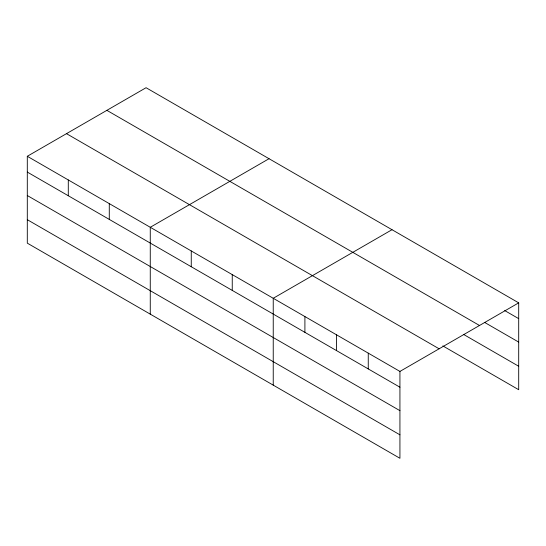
<?xml version="1.0" encoding="UTF-8"?>
<svg xmlns="http://www.w3.org/2000/svg" width="546" height="546" viewBox="0 0 546 546"><rect width="100%" height="100%" fill="white"/><g stroke="black" fill="none" stroke-linecap="round" stroke-linejoin="round"><path stroke-width="0.82" d="M27.3 156.286L399.931 371.423L399.931 458.285L27.3 243.147L27.3 156.286L146.069 87.715L518.7 302.853L518.7 389.714L442.833 345.911M269.035 158.715L150.266 227.286L150.266 314.141M392.008 229.709L273.239 298.28L273.239 385.135M399.931 371.423L518.7 302.853M504.702 310.565L518.7 318.639M484.814 322.536L518.7 342.096M106.873 110.347L479.504 325.484M463.458 334.364L518.7 366.257M66.496 133.661L439.127 348.798M27.3 172.079L399.931 387.21M27.3 195.529L399.931 410.667M27.3 219.69L399.931 434.828M368.257 353.139L368.257 368.925M336.582 334.855L336.582 350.641M304.907 316.564L304.907 332.35M232.248 274.611L232.248 290.404M191.257 250.948L191.257 266.735M109.282 203.617L109.282 219.403M68.291 179.955L68.291 195.741"/></g></svg>
